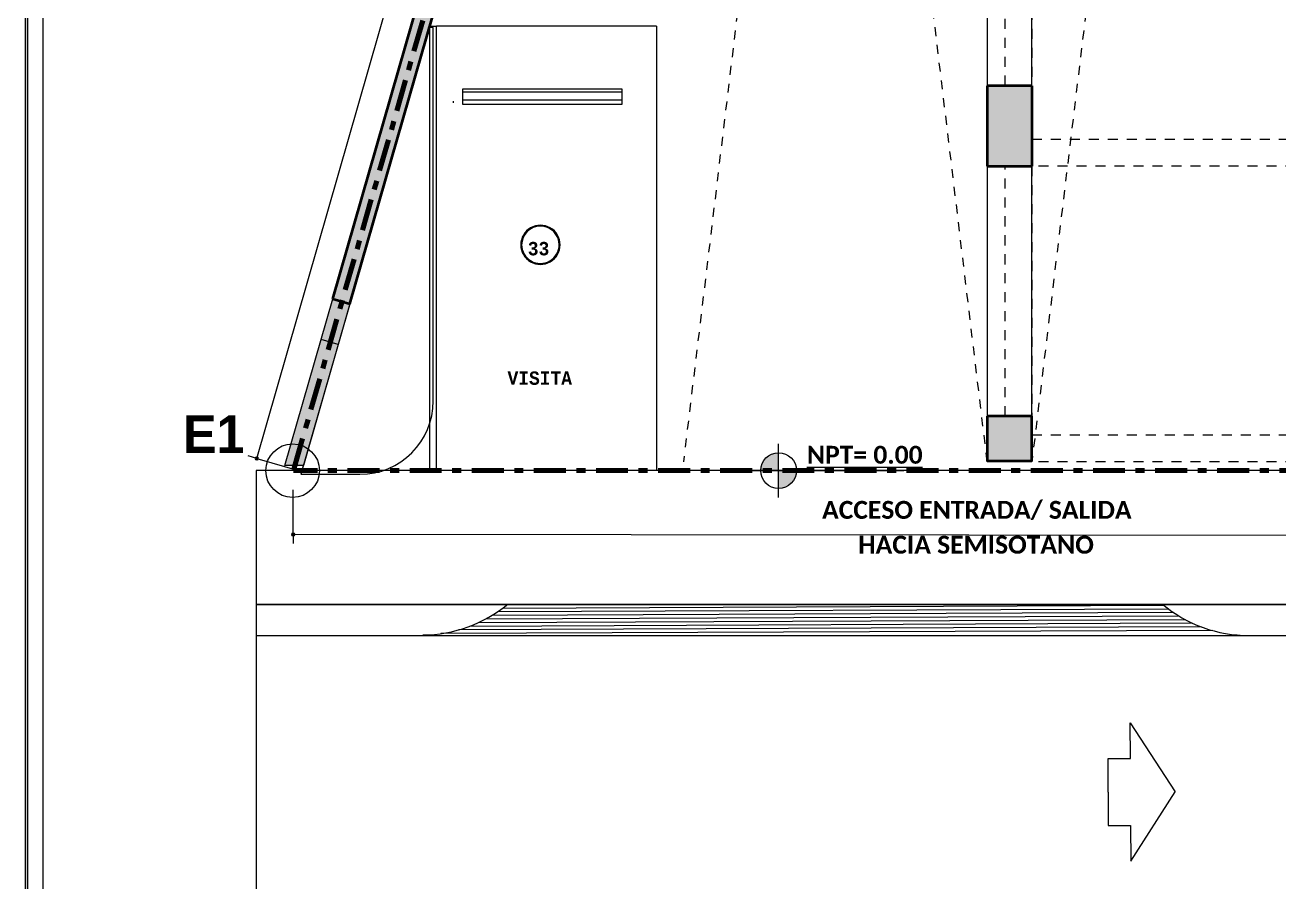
# Model space of a CAD drawing. Header units: metres. Extents: x -144 to 1000, y -717 to 29.
# Drawn here: x 163 to 177.04, y -576.13 to -566.53 of the extents above; entities that cross this region are included whole.
import ezdxf

# ---------------------------------------------------------------- set-up
doc = ezdxf.new("R2010")
doc.units = ezdxf.units.M
for name, pattern in [('Basculante', [0.11625, 0.075, -0.04125]), ('basculante modificado', [0.18, 0.1125, -0.0675]), ('Dash Dot 3_16_', [0.595313, 0.357187, -0.119063, 0, -0.119063])]:
    doc.linetypes.add(name, pattern=pattern)
doc.layers.get('0').update_dxf_attribs({"color": 1})
for name, color, linetype, lineweight in [('A-ANNO-DIMS', 1, 'Continuous', 9), ('A-DETL', 1, 'Continuous', 9), ('A-DETL-GENF', 1, 'Continuous', 9), ('A-DETL-THIN', 1, 'Continuous', 9), ('A-FLOR', 2, 'Continuous', 9), ('A-WALL', 4, 'Continuous', 9), ('C-PRKG', 2, 'Continuous', 9), ('G-ANNO-DIMS', 1, 'Continuous', 9), ('G-ANNO-TEXT', 2, 'Continuous', 9), ('G-ANNO-TTLB', 3, 'Continuous', 18), ('G-IMPT', 1, 'Continuous', 9), ('S-COLS', 7, 'Continuous', 9)]:
    doc.layers.add(name, color=color, linetype=linetype, lineweight=lineweight)
doc.layers.add('A-WALL-PATT', color=7, linetype='Continuous', lineweight=35, true_color=0x9c9c9c)
doc.styles.add('Britannic Bold_B_1', font='', dxfattribs={"width": 0.7, "height": 0.4})
doc.styles.add('Calibri_B', font='calibrib.ttf', dxfattribs={"height": 0.165})
doc.styles.add('Courier New_B', font='courbd.ttf', dxfattribs={"height": 0.1125})
doc.styles.get('Britannic Bold_B_1').set_extended_font_data('Britannic Bold', bold=True)

# ---------------------------------------------------------------- blocks, each defined once
blk = doc.blocks.new('tarjeta de nathalie 00')
at = {"layer": 'G-IMPT', "lineweight": 9}
h = blk.add_hatch(color=3, dxfattribs=at)
h.paths.add_polyline_path([(-145.23888, -717.38489), (-145.21019, -717.38489), (-145.21019, -716.89355), (-145.21019, -716.79934), (-145.23888, -716.79934), (-145.23888, -716.89379)])
h.paths.add_polyline_path([(-145.20996, -716.7991), (-145.20996, -717.3851), (-145.2392, -717.3851), (-145.2392, -716.7991)])
h.paths.add_polyline_path([(-145.23902, -717.3868), (-145.20826, -717.3868), (-145.20826, -716.7974), (-145.2392, -716.7974), (-146.09866, -716.7974), (-146.09866, -717.3868)])
h.paths.add_polyline_path([(-145.20795, -716.79707), (-145.20795, -717.3871), (-146.09898, -717.3871), (-146.09898, -716.79707)])
at = {"layer": 'G-ANNO-TTLB'}
for p, q in [((-146.09898, -716.79707), (-146.09898, -717.3871)), ((-146.09898, -716.79707), (-146.09898, -717.38713)), ((-146.09866, -717.3868), (-146.09866, -716.7974)), ((-146.09696, -717.3851), (-146.09696, -716.7991))]:
    blk.add_line(p, q, dxfattribs=at)
blk = doc.blocks.new('Q')
at = {"layer": 'A-ANNO-DIMS', "lineweight": 25, "true_color": 0x0000ff}
h = blk.add_hatch(color=5, dxfattribs=at)
edge = h.paths.add_edge_path()
edge.add_arc((171.523, -509.879), 0.015, 0, 360)
h = blk.add_hatch(color=5, dxfattribs=at)
edge = h.paths.add_edge_path()
edge.add_arc((171.932, -510.732), 0.015, 0, 360)
at = {"layer": 'A-WALL', "true_color": 0x808080}
for points in [[(172.436, -508.602), (172.566, -508.149), (172.374, -508.094), (172.244, -508.547), (172.374, -508.585)], [(172.03, -509.957), (172.047, -509.957), (172.436, -508.602), (172.244, -508.547), (171.839, -509.957)]]:
    blk.add_hatch(color=8, dxfattribs=at).paths.add_polyline_path(points)
at = {"layer": 'A-WALL-PATT', "true_color": 0x747474}
blk.add_hatch(color=8, dxfattribs=at).paths.add_polyline_path([(172.566, -508.149), (176.128, -495.755), (175.92, -495.755), (172.374, -508.094)])
at = {"layer": 'G-ANNO-DIMS'}
h = blk.add_hatch(color=256, dxfattribs=at)
edge = h.paths.add_edge_path()
edge.add_line((177.364, -510.015), (177.164, -510.015))
edge.add_arc((177.364, -510.015), 0.2, 90, 180, ccw=False)
edge.add_line((177.364, -509.815), (177.364, -510.015))
h = blk.add_hatch(color=256, dxfattribs=at)
edge = h.paths.add_edge_path()
edge.add_line((177.364, -510.015), (177.564, -510.015))
edge.add_arc((177.364, -510.015), 0.2, 270, 360, ccw=False)
edge.add_line((177.364, -510.215), (177.364, -510.015))
at = {"layer": 'S-COLS', "true_color": 0x5b5b5b}
h = blk.add_hatch(color=251, dxfattribs=at)
h.paths.add_polyline_path([(179.699, -506.606), (180.199, -506.606), (180.199, -505.706), (179.699, -505.706), (179.699, -505.857)])
h.paths.add_polyline_path([(197.998, -506.606), (197.998, -505.706), (197.498, -505.706), (197.498, -506.606)])
h.paths.add_polyline_path([(187.899, -506.606), (187.899, -505.706), (187.399, -505.706), (187.399, -506.606), (187.851, -506.606)])
h.paths.add_polyline_path([(193.699, -498.906), (194.199, -498.905), (194.199, -495.756), (193.699, -495.756), (193.699, -498.669)])
h.paths.add_polyline_path([(180.198, -498.906), (180.199, -498.906), (180.198, -498.206), (179.699, -498.206), (179.699, -498.906)])
h.paths.add_polyline_path([(187.899, -498.906), (187.899, -498.006), (187.399, -498.006), (187.399, -498.906), (187.851, -498.906)])
h.paths.add_polyline_path([(183.598, -498.906), (185.599, -498.906), (185.598, -498.406), (183.898, -498.406), (183.898, -496.256), (185.599, -496.256), (185.598, -495.756), (183.598, -495.756), (183.598, -498.669)])
h.paths.add_polyline_path([(197.599, -498.906), (197.999, -498.905), (197.999, -498.206), (197.599, -498.206), (197.599, -498.905)])
h.paths.add_polyline_path([(187.399, -496.656), (187.899, -496.656), (187.899, -495.756), (187.399, -495.756), (187.399, -496.272)])
h.paths.add_polyline_path([(180.198, -496.456), (180.198, -495.755), (179.698, -495.755), (179.698, -496.456)])
h.paths.add_polyline_path([(197.999, -496.456), (197.999, -495.755), (197.599, -495.756), (197.599, -496.456)])
h.paths.add_polyline_path([(197.499, -487.756), (197.999, -487.756), (197.999, -486.856), (197.499, -486.856)])
h = blk.add_hatch(color=251, dxfattribs=at)
h.paths.add_polyline_path([(187.898, -509.905), (187.898, -509.406), (187.398, -509.406), (187.398, -509.905), (187.851, -509.905)])
h.paths.add_polyline_path([(179.699, -509.905), (180.199, -509.905), (180.199, -509.406), (179.699, -509.406)])
at = {"layer": 'A-ANNO-DIMS', "color": 5, "true_color": 0x0000ff}
for p, q in [((171.523, -509.879), (178.503, -485.587)), ((171.523, -509.879), (171.426, -509.851)), ((171.523, -509.879), (172.003, -510.017)), ((171.932, -510.732), (171.932, -510.232)), ((202.794, -510.756), (171.932, -510.732)), ((171.932, -510.732), (171.932, -510.832))]:
    blk.add_line(p, q, dxfattribs=at)
at = {"layer": 'A-ANNO-DIMS', "color": 5, "lineweight": 25, "true_color": 0x0000ff}
for centre in [(171.523, -509.879), (171.932, -510.732)]:
    blk.add_circle(centre, 0.015, dxfattribs=at)
at = {"layer": 'A-DETL', "color": 7, "linetype": 'Dash Dot 3_16_', "lineweight": 70}
for p, q in [((171.938, -509.998), (178.919, -485.706)), ((202.795, -510.016), (171.933, -510.016))]:
    blk.add_line(p, q, dxfattribs=at)
at = {"layer": 'A-DETL', "color": 9, "linetype": 'Basculante', "true_color": 0xc0c0c0}
for p, q in [((177.999, -495.755), (176.299, -509.916)), ((179.699, -509.916), (177.999, -495.755)), ((181.899, -495.755), (180.199, -509.916))]:
    blk.add_line(p, q, dxfattribs=at)
at = {"layer": 'A-DETL', "color": 7, "linetype": 'basculante modificado'}
for p, q in [((179.899, -505.706), (179.899, -498.906)), ((180.199, -498.906), (180.199, -505.706)), ((180.199, -506.306), (187.399, -506.306)), ((179.899, -509.406), (179.899, -506.606)), ((187.399, -506.606), (180.199, -506.606)), ((180.199, -506.606), (180.199, -509.406)), ((180.199, -509.616), (187.399, -509.616)), ((187.399, -509.916), (180.199, -509.916))]:
    blk.add_line(p, q, dxfattribs=at)
at = {"layer": 'A-DETL', "color": 253, "true_color": 0xb6b6b6}
for p, q in [((181.678, -511.526), (174.273, -511.558)), ((181.848, -511.645), (174.083, -511.679)), ((181.785, -511.605), (174.153, -511.638)), ((181.729, -511.565), (174.216, -511.598)), ((182.215, -511.804), (173.584, -511.841)), ((182.095, -511.765), (173.78, -511.8)), ((181.998, -511.724), (173.904, -511.76)), ((181.918, -511.685), (174.001, -511.719))]:
    blk.add_line(p, q, dxfattribs=at)
at = {"layer": 'A-DETL-GENF'}
for p, q in [((181.301, -513.239), (181.299, -512.839)), ((181.299, -512.839), (181.802, -513.612)), ((181.051, -513.24), (181.301, -513.239)), ((181.052, -513.615), (181.051, -513.24)), ((181.052, -513.615), (181.054, -513.99)), ((181.306, -514.389), (181.802, -513.612)), ((181.054, -513.99), (181.304, -513.989)), ((181.304, -513.989), (181.306, -514.389))]:
    blk.add_line(p, q, dxfattribs=at)
at = {"layer": 'A-DETL-THIN'}
for p, q in [((179.699, -498.905), (179.699, -505.706)), ((180.199, -505.706), (180.199, -498.905)), ((173.455, -505.056), (172.018, -510.057)), ((173.498, -505.056), (173.455, -505.056)), ((173.498, -509.235), (173.498, -505.056)), ((179.699, -505.706), (180.199, -505.706)), ((173.724, -505.899), (173.724, -505.879)), ((179.699, -506.606), (179.699, -509.406)), ((180.199, -506.606), (179.699, -506.606)), ((180.199, -509.406), (180.199, -506.606)), ((179.699, -509.406), (180.199, -509.406)), ((172.018, -510.057), (172.677, -510.057)), ((171.518, -510.895), (171.518, -514.995)), ((171.518, -511.511), (204.052, -511.511)), ((171.518, -511.861), (204.052, -511.861))]:
    blk.add_line(p, q, dxfattribs=at)
blk.add_circle((171.925, -510.016), 0.3, dxfattribs=at)
for centre, radius, start, end in [((172.677, -509.235), 0.822, 270, 0), ((173.376, -510.355), 1.5, 270.25, 309.6325), ((182.623, -510.361), 1.5, 230.0615, 270.288)]:
    blk.add_arc(centre, radius, start, end, dxfattribs=at)
at = {"layer": 'A-FLOR'}
for p, q in [((172.03, -510.015), (172.047, -509.957)), ((173.46, -510.015), (171.518, -510.015)), ((171.518, -510.015), (171.518, -511.515)), ((200.618, -510.015), (173.534, -510.015)), ((171.518, -511.515), (204.052, -511.515))]:
    blk.add_line(p, q, dxfattribs=at)
at = {"layer": 'A-WALL', "lineweight": 35}
for p, q in [((172.374, -508.094), (178.833, -485.617)), ((172.566, -508.149), (178.989, -485.798)), ((172.374, -508.094), (172.566, -508.149))]:
    blk.add_line(p, q, dxfattribs=at)
at = {"layer": 'A-WALL'}
for p, q in [((171.839, -509.957), (172.374, -508.094)), ((172.566, -508.149), (172.047, -509.957)), ((172.436, -508.602), (172.244, -508.547)), ((172.047, -509.957), (171.839, -509.957))]:
    blk.add_line(p, q, dxfattribs=at)
at = {"layer": 'C-PRKG'}
for p, q in [((173.46, -505.039), (173.534, -505.039)), ((173.46, -510.015), (173.46, -505.041)), ((173.534, -510.015), (173.534, -505.039)), ((175.998, -505.039), (175.998, -510.015)), ((173.829, -505.779), (173.829, -505.742)), ((173.829, -505.742), (175.609, -505.742)), ((175.609, -505.742), (175.609, -505.779)), ((173.829, -505.868), (173.829, -505.779)), ((175.609, -505.779), (173.829, -505.779)), ((173.829, -505.916), (173.829, -505.868)), ((175.609, -505.868), (173.829, -505.868)), ((173.829, -505.918), (173.829, -505.916)), ((175.609, -505.916), (173.829, -505.916)), ((175.609, -505.779), (175.609, -505.868)), ((175.609, -505.868), (175.609, -505.916)), ((175.609, -505.916), (175.609, -505.918)), ((175.609, -505.918), (173.829, -505.918)), ((174.478, -507.487), (174.478, -507.488)), ((174.918, -507.488), (174.918, -507.487)), ((173.534, -510.015), (173.46, -510.015)), ((173.46, -510.015), (173.46, -510.015)), ((173.46, -510.015), (173.534, -510.015)), ((173.534, -510.015), (173.534, -510.015))]:
    blk.add_line(p, q, dxfattribs=at)
at = {"layer": 'C-PRKG', "lineweight": 15}
blk.add_line((175.998, -505.039), (173.534, -505.039), dxfattribs=at)
at = {"layer": 'C-PRKG'}
for centre, major_axis, start_param, end_param in [((174.698, -507.487), (0.22, 0), 0, 3.141593), ((174.698, -507.487), (0.21, 0), 0, 3.141593), ((174.698, -507.488), (0.21, 0), 0.00118, 3.140412), ((174.698, -507.487), (-0.22, 0), 0, 3.141593), ((174.698, -507.488), (-0.22, 0), 0, 3.141593), ((174.698, -507.487), (-0.21, 0), 0, 3.141593)]:
    blk.add_ellipse(centre, major_axis=major_axis, ratio=0.995215, start_param=start_param, end_param=end_param, dxfattribs=at)
at = {"layer": 'G-ANNO-DIMS'}
for p, q in [((177.364, -510.315), (177.364, -509.715)), ((177.064, -510.015), (178.764, -510.015))]:
    blk.add_line(p, q, dxfattribs=at)
blk.add_circle((177.364, -510.015), 0.2, dxfattribs=at)
at = {"layer": 'S-COLS', "lineweight": 35}
for p, q in [((180.199, -505.706), (179.699, -505.706)), ((179.699, -505.706), (179.699, -506.606)), ((180.199, -505.706), (180.199, -506.606)), ((179.699, -506.606), (180.199, -506.606)), ((180.199, -509.406), (179.699, -509.406)), ((179.699, -509.406), (179.699, -509.905)), ((180.199, -509.905), (180.199, -509.406)), ((179.699, -509.905), (180.199, -509.905))]:
    blk.add_line(p, q, dxfattribs=at)
at = {"layer": 'G-ANNO-DIMS', "color": 5, "true_color": 0x0000ff, "style": 'Calibri_B'}
blk.add_text('%%UNPT= 0.00', height=0.2, dxfattribs=at).set_placement((177.681, -509.938))
at = {"layer": 'G-ANNO-TEXT', "style": 'Courier New_B', "width": 0.8}
for s, p in [('33', (174.557, -507.605)), ('VISITA', (174.33, -509.055))]:
    blk.add_text(s, height=0.15, dxfattribs=at).set_placement(p)
at = {"layer": 'G-ANNO-TEXT'}
for s, height, style, p in [('E1', 0.42, 'Britannic Bold_B_1', (170.699, -509.817)), ('ACCESO ENTRADA/ SALIDA', 0.2, 'Calibri_B', (177.85, -510.555)), ('HACIA SEMISOTANO', 0.2, 'Calibri_B', (178.255, -510.945))]:
    blk.add_text(s, height=height, dxfattribs=dict(at, style=style)).set_placement(p)

msp = doc.modelspace()

# ---------------------------------------------------------------- block references
at = {"xscale": 99.43160266323505, "yscale": 99.43160266323505, "zscale": 99.43160266323505}
msp.add_blockref('tarjeta de nathalie 00', (14689.86, 70741.827), dxfattribs=at)

# ---------------------------------------------------------------- next in the draw order: block references
at = {"color": 3}
msp.add_blockref('Q', (-5.926, -61.506), dxfattribs=at)

doc.saveas('drawing.dxf')
